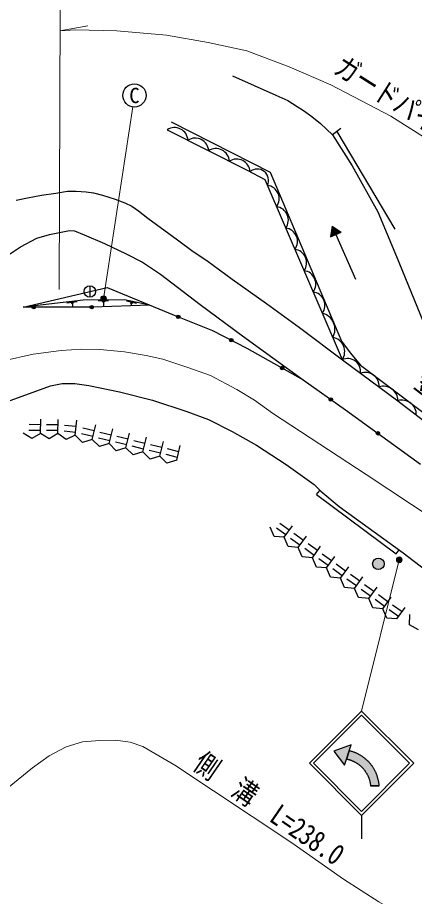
# Model space of a CAD drawing. Units: millimetres, scale not verified. Extents: x 40000 to 680000, y 20000 to 380000.
# Drawn here: x 395234 to 429444, y 265343 to 341073 of the extents above; entities that cross this region are included whole.
import ezdxf
from ezdxf.enums import TextEntityAlignment as Align

# ---------------------------------------------------------------- set-up
doc = ezdxf.new("R2010")
doc.units = ezdxf.units.MM
doc.header["$LTSCALE"] = 1000
doc.linetypes.add('CHAIN', pattern=[18.5, 12, -1.5, 3.5, -1.5])
for name, color, linetype, lineweight in [('M-BGD', 7, 'Continuous', 25), ('M-BMK', 2, 'CHAIN', 13), ('M-STR-HTXT', 7, 'Continuous', 13), ('M-STR-STRC', 7, 'Continuous', 25)]:
    doc.layers.add(name, color=color, linetype=linetype, lineweight=lineweight)
doc.layers.add('M-BMK-HTXT', color=7, linetype='Continuous')
doc.styles.add('ＭＳ ゴシック', font='')
doc.styles.get('ＭＳ ゴシック').set_extended_font_data('MS Gothic')

msp = doc.modelspace()

# ---------------------------------------------------------------- hatches: boundary and pattern name
at = {"layer": 'M-BGD'}
for points in [[(423133, 322570), (422353, 323101), (422218, 322168)], [(396776, 316113, -1), (396476, 316113, -1)], [(401776, 316113, -1), (401476, 316113, -1)], [(408948, 315347, -1), (409227, 315236, -0.41421), (409032, 315152, -0.41421)], [(413525, 313348, -1), (413791, 313209, -0.41421), (413589, 313145, -0.41421)], [(417908, 310944, -1), (418170, 310797, -0.41421), (417966, 310740, -0.41421)], [(422114, 308252, -1), (422359, 308079, -0.41421), (422150, 308043, -0.41421)], [(426175, 305336, -1), (426418, 305160, -0.41421), (426209, 305126, -0.41421)], [(425834, 294002, -1), (426834, 294002, -1)]]:
    msp.add_hatch(color=256, dxfattribs=at).paths.add_polyline_path(points)
at = {"layer": 'M-STR-HTXT'}
for points in [[(402851, 316998, -1), (402445, 316705, -1)], [(427924, 294217, -1), (428353, 294474, -0.41421), (428267, 294131, -0.41421)]]:
    msp.add_hatch(color=256, dxfattribs=at).paths.add_polyline_path(points)
at = {"layer": 'M-STR-STRC'}
for points in [[(423814, 277893), (423980, 278413), (422510, 277848), (423421, 276664), (423587, 277183), (423587, 277183)], [(423818, 277906), (423818, 277906), (423980, 278413), (422510, 277848), (423421, 276664), (423587, 277183), (423587, 277183)], [(425719, 276681), (425683, 276727), (425646, 276772), (425609, 276816), (425570, 276860), (425531, 276903), (425492, 276945), (425451, 276987), (425410, 277028), (425368, 277068), (425325, 277108), (425282, 277146), (425238, 277184), (425193, 277221), (425148, 277258), (425102, 277293), (425056, 277328), (425009, 277362), (424961, 277395), (424913, 277427), (424864, 277459), (424815, 277490), (424765, 277519), (424714, 277548), (424664, 277576), (424612, 277603), (424560, 277629), (424508, 277655), (424455, 277679), (424402, 277702), (424349, 277725), (424295, 277746), (424240, 277767), (424186, 277787), (424131, 277805), (424076, 277823), (424020, 277840), (423964, 277856), (423908, 277871), (423852, 277884), (423814, 277893), (423587, 277183), (423591, 277182), (423635, 277173), (423679, 277163), (423723, 277153), (423767, 277141), (423810, 277129), (423854, 277116), (423897, 277102), (423939, 277088), (423982, 277072), (424024, 277056), (424066, 277040), (424107, 277022), (424149, 277004), (424190, 276985), (424230, 276965), (424271, 276945), (424311, 276924), (424350, 276902), (424389, 276880), (424428, 276857), (424466, 276833), (424504, 276809), (424542, 276784), (424579, 276758), (424616, 276732), (424652, 276705), (424687, 276677), (424723, 276649), (424757, 276620), (424792, 276590), (424825, 276560), (424858, 276530), (424891, 276498), (424923, 276467), (424954, 276434), (424985, 276401), (425016, 276368), (425045, 276334), (425075, 276300), (425103, 276265), (425131, 276229), (425158, 276193), (425185, 276157), (425211, 276120), (425236, 276083), (425261, 276045), (425285, 276007), (425309, 275968), (425331, 275929), (425353, 275890), (425375, 275850), (425395, 275810), (425415, 275770), (425435, 275729), (425453, 275688), (425471, 275646), (425488, 275604), (425504, 275562), (425520, 275520), (425535, 275477), (425549, 275434), (425562, 275391), (425575, 275348), (425587, 275305), (425598, 275261), (425608, 275217), (425618, 275173), (425627, 275129), (425635, 275084), (425642, 275040), (425648, 274995), (425654, 274950), (425659, 274905), (425663, 274860), (426406, 274862), (426402, 274919), (426397, 274977), (426391, 275035), (426383, 275093), (426375, 275150), (426366, 275207), (426355, 275265), (426344, 275322), (426332, 275378), (426319, 275435), (426304, 275491), (426289, 275547), (426273, 275603), (426256, 275658), (426238, 275714), (426219, 275768), (426199, 275823), (426178, 275877), (426156, 275931), (426133, 275984), (426109, 276037), (426084, 276090), (426059, 276142), (426032, 276193), (426005, 276245), (425976, 276295), (425947, 276345), (425917, 276395), (425886, 276444), (425854, 276493), (425822, 276541), (425788, 276588), (425754, 276635)]]:
    msp.add_hatch(color=256, dxfattribs=at).paths.add_polyline_path(points)

# ---------------------------------------------------------------- linework, layer by layer
at = {"layer": 'M-BGD'}
for p, q in [((423109, 331522), (422382, 330977)), ((422746, 331250), (427748, 322846)), ((422353, 323101), (422218, 322168)), ((422353, 323101), (423133, 322570)), ((422218, 322168), (423133, 322570)), ((422675, 322369), (424368, 318525)), ((401465, 317968), (401465, 316968)), ((400385, 316583), (399491, 316476)), ((403081, 316656), (402181, 316652)), ((402736, 316565), (402526, 316564)), ((402631, 316564), (402633, 316148)), ((405500, 316445), (404619, 316628)), ((400053, 316452), (399845, 316428)), ((399949, 316440), (399988, 316113)), ((405144, 316427), (404939, 316470)), ((405042, 316448), (404998, 316241)), ((397224, 305993), (396224, 306004)), ((397217, 305243), (397229, 306464)), ((398724, 305978), (397724, 305988)), ((398717, 305228), (398729, 306449)), ((400209, 305079), (400339, 306382)), ((401666, 304721), (401975, 305980)), ((396462, 304801), (395717, 305259)), ((397219, 305493), (396219, 305504)), ((397217, 305243), (396462, 304801)), ((397962, 304786), (397217, 305243)), ((398719, 305478), (397719, 305488)), ((398717, 305228), (397962, 304786)), ((399418, 304706), (398717, 305228)), ((400234, 305328), (399239, 305427)), ((400284, 305826), (399289, 305925)), ((401725, 304964), (400754, 305203)), ((401845, 305450), (400874, 305688)), ((403301, 305092), (402330, 305330)), ((403122, 304363), (403432, 305622)), ((404579, 304005), (404888, 305264)), ((400209, 305079), (399418, 304706)), ((400830, 304463), (400209, 305079)), ((401666, 304721), (400830, 304463)), ((402287, 304105), (401666, 304721)), ((403182, 304606), (402211, 304845)), ((404639, 304248), (403668, 304487)), ((404758, 304734), (403787, 304972)), ((406215, 304376), (405244, 304614)), ((406036, 303648), (406345, 304906)), ((407492, 303290), (407802, 304548)), ((403122, 304363), (402287, 304105)), ((403743, 303747), (403122, 304363)), ((404579, 304005), (403743, 303747)), ((405200, 303389), (404579, 304005)), ((406095, 303890), (405124, 304129)), ((407552, 303532), (406581, 303771)), ((407671, 304018), (406700, 304257)), ((409128, 303660), (408157, 303899)), ((408949, 302932), (409258, 304190)), ((406036, 303648), (405200, 303389)), ((406657, 303032), (406036, 303648)), ((407492, 303290), (406657, 303032)), ((408113, 302674), (407492, 303290)), ((409009, 303174), (408038, 303413)), ((408949, 302932), (408113, 302674)), ((421007, 299988), (421295, 300323)), ((421007, 299988), (427863, 294878)), ((417345, 296364), (417001, 297169)), ((418363, 296492), (417553, 297078)), ((418656, 296897), (417846, 297483)), ((418216, 296289), (418930, 297274)), ((418216, 296289), (417345, 296364)), ((418560, 295485), (418216, 296289)), ((419578, 295612), (418768, 296198)), ((419871, 296017), (419061, 296603)), ((419431, 295409), (420145, 296395)), ((419431, 295409), (418560, 295485)), ((419775, 294605), (419431, 295409)), ((421086, 295137), (420276, 295724)), ((420646, 294530), (421360, 295515)), ((420646, 294530), (419775, 294605)), ((420793, 294732), (419983, 295319)), ((422301, 294258), (421491, 294844)), ((421861, 293650), (422575, 294636)), ((427863, 294878), (428123, 295196)), ((420990, 293726), (420646, 294530)), ((422008, 293853), (421198, 294439)), ((423516, 293378), (422706, 293965)), ((421861, 293650), (420990, 293726)), ((422205, 292846), (421861, 293650)), ((423223, 292973), (422413, 293560)), ((423076, 292771), (423790, 293756)), ((424731, 292499), (423921, 293085)), ((423076, 292771), (422205, 292846)), ((423420, 291966), (423076, 292771)), ((424438, 292094), (423628, 292680)), ((424292, 291891), (425005, 292877)), ((424292, 291891), (423420, 291966)), ((424635, 291087), (424292, 291891)), ((425653, 291214), (424843, 291800)), ((425946, 291619), (425136, 292205)), ((425507, 291012), (426220, 291997)), ((425507, 291012), (424635, 291087)), ((425850, 290207), (425507, 291012)), ((426868, 290334), (426058, 290921)), ((427161, 290739), (426351, 291326)), ((426722, 290132), (427435, 291117)), ((426722, 290132), (425850, 290207)), ((427065, 289328), (426722, 290132)), ((428376, 289860), (427566, 290446)), ((427937, 289252), (428650, 290238)), ((427937, 289252), (427065, 289328)), ((428083, 289455), (427273, 290041)), ((429021, 288752), (429035, 289627)), ((429786, 288329), (429021, 288752))]:
    msp.add_line(p, q, dxfattribs=at)
for points in [[(413751, 336052), (417500, 334399), (418526, 333926), (419348, 333416), (419875, 333065), (420589, 332555), (421349, 331955), (422382, 330977), (424082, 328295), (426286, 324331), (427889, 320494), (430441, 314304)], [(408480, 332080), (415374, 328579), (417002, 327746), (423151, 313190)], [(408141, 331411), (415033, 327911), (416552, 327133), (423222, 311596)], [(395114, 325330), (396100, 325541), (397294, 325774), (398532, 325946), (399533, 326105), (400288, 326125), (401142, 326066), (401777, 325960), (402565, 325761), (403657, 325424), (404481, 325119), (405090, 324821), (405653, 324424), (406454, 323782), (409031, 321907), (410375, 320902), (411560, 320154), (413747, 318543), (416702, 316449), (419524, 314376), (423351, 311499), (427906, 308147), (432656, 304500)], [(394293, 320517), (395490, 321323), (396886, 322078), (397986, 322384), (398835, 322565), (399711, 322732), (400129, 322704), (400964, 322356), (402731, 321605), (404601, 320713), (406007, 319989), (407565, 318974), (410980, 316341), (414626, 313657), (419850, 309852)], [(406623, 316304), (401715, 316113), (395706, 316113), (402954, 317819), (408737, 315431), (412034, 314122), (415003, 312579), (419850, 309852), (423510, 307265), (429959, 302597)], [(406623, 316304), (404456, 316754), (400898, 316735), (395706, 316113)], [(423151, 313190), (423891, 312175), (424807, 311107), (432987, 304939), (438903, 300565), (443000, 297381), (444592, 296248), (445844, 295501), (447052, 294926), (448555, 294242), (451451, 293104), (453847, 292248), (455421, 291765), (457380, 291237), (458931, 290901), (460770, 290609), (463132, 290303), (466175, 290011), (470890, 289951), (472814, 289757)], [(394051, 307867), (398084, 309343), (399084, 309553), (400173, 309553), (401385, 309365), (404020, 308820), (406862, 308098), (409835, 307120), (411684, 306427), (413746, 305414), (415833, 304236), (418393, 302566), (420793, 300842), (421365, 300251), (422965, 298954), (428477, 294938), (432004, 292263)]]:
    msp.add_lwpolyline(points, dxfattribs=at)
for centre, radius in [((401465, 317468), 500), ((396626, 316113), 150), ((401626, 316113), 150), ((409087, 315291), 150), ((413658, 313278), 150), ((418039, 310871), 150), ((422236, 308165), 150), ((426297, 305248), 150), ((426334, 294002), 500)]:
    msp.add_circle(centre, radius, dxfattribs=at)
for centre, radius, start, end in [((408766, 330433), 1160, 3.5636, 122.59322), ((410549, 329528), 1160, 3.5636, 122.59322), ((412332, 328622), 1160, 3.5636, 122.59322), ((414116, 327717), 1160, 3.5636, 122.59322), ((415901, 327045), 973, 333.82993, 130.18908), ((416628, 325465), 1160, 323.71678, 82.7464), ((417417, 323627), 1160, 323.71678, 82.7464), ((418206, 321789), 1160, 323.71678, 82.7464), ((418995, 319951), 1160, 323.71678, 82.7464), ((419783, 318113), 1160, 323.71678, 82.7464), ((420572, 316275), 1160, 323.71678, 82.7464), ((421190, 314223), 1402, 329.55285, 76.91033), ((422199, 312292), 1237, 325.7604, 80.70278), ((423682, 310566), 1128, 353.14781, 114.07199), ((425206, 309294), 1207, 357.74117, 109.57634), ((426784, 308067), 1237, 359.64773, 107.49806), ((428369, 306869), 1239, 358.68376, 106.26892)]:
    msp.add_arc(centre, radius, start, end, dxfattribs=at)
at = {"layer": 'M-BMK'}
msp.add_lwpolyline([(394029, 311504), (396577, 312075), (399004, 312387), (400784, 312493), (402329, 312463), (404463, 312276), (406334, 311946), (407752, 311635), (409824, 310955), (411873, 310233), (414146, 309027), (415665, 308118), (417206, 306996), (425296, 301688), (435700, 294791)], dxfattribs=at)
at = {"layer": 'M-STR-HTXT'}
for p, q in [((398892, 341863), (398815, 317646)), ((398886, 339929), (401302, 340365)), ((402648, 316851), (405158, 333373)), ((428138, 294346), (424886, 281315))]:
    msp.add_line(p, q, dxfattribs=at)
for points in [[(398886, 339929), (400231, 340009), (403798, 339940), (408060, 339566), (411674, 338929), (415002, 338198), (418638, 336816), (422238, 335285), (427419, 332590), (430539, 330609), (433672, 328623), (440692, 323929), (450802, 317296), (455444, 314531), (456170, 314063), (457045, 313566), (457079, 313550)], [(389837, 270992), (396521, 276435), (397956, 277465), (399424, 278236), (400824, 278663), (402314, 278792), (403665, 278802), (404927, 278643), (406023, 278252), (408779, 276645), (418792, 270006), (423338, 266816), (426364, 264865), (430347, 262602), (434478, 260614), (437882, 259279), (441290, 257980), (446435, 256374), (450523, 255367), (453056, 254874), (459459, 253914), (465876, 253041), (534498, 244889)]]:
    msp.add_lwpolyline(points, dxfattribs=at)
for centre in [(402648, 316851), (428138, 294346)]:
    msp.add_circle(centre, 250, dxfattribs=at)
at = {"layer": 'M-STR-STRC'}
for p, q in [((420386, 276815), (424886, 281315)), ((420740, 276815), (424886, 280962)), ((429387, 276815), (424886, 281315)), ((429033, 276815), (424886, 280962)), ((423980, 278413), (422510, 277848)), ((423421, 276664), (423980, 278413)), ((422510, 277848), (423421, 276664)), ((420386, 276815), (424886, 272314)), ((420740, 276815), (424886, 272668)), ((424886, 272668), (429033, 276815)), ((424887, 272315), (429387, 276815)), ((426406, 274862), (425663, 274860)), ((424886, 272314), (424886, 270315))]:
    msp.add_line(p, q, dxfattribs=at)
for points in [[(423980, 278413), (422510, 277848), (423421, 276664)], [(423980, 278413), (422510, 277848), (423421, 276664)], [(423814, 277893), (423980, 278413), (422510, 277848), (423421, 276664), (423587, 277183)], [(423814, 277893), (423587, 277183), (423587, 277183), (423591, 277182), (423635, 277173), (423679, 277163), (423723, 277153), (423767, 277141), (423810, 277129), (423854, 277116), (423897, 277102), (423939, 277088), (423982, 277072), (424024, 277056), (424066, 277040), (424107, 277022), (424149, 277004), (424190, 276985), (424230, 276965), (424271, 276945), (424311, 276924), (424350, 276902), (424389, 276880), (424428, 276857), (424466, 276833), (424504, 276809), (424542, 276784), (424579, 276758), (424616, 276732), (424652, 276705), (424687, 276677), (424723, 276649), (424757, 276620), (424792, 276590), (424825, 276560), (424858, 276530), (424891, 276498), (424923, 276467), (424954, 276434), (424985, 276401), (425016, 276368), (425045, 276334), (425075, 276300), (425103, 276265), (425131, 276229), (425158, 276193), (425185, 276157), (425211, 276120), (425236, 276083), (425261, 276045), (425285, 276007), (425309, 275968), (425331, 275929), (425353, 275890), (425375, 275850), (425395, 275810), (425415, 275770), (425435, 275729), (425453, 275688), (425471, 275646), (425488, 275604), (425504, 275562), (425520, 275520), (425535, 275477), (425549, 275434), (425562, 275391), (425575, 275348), (425587, 275305), (425598, 275261), (425608, 275217), (425618, 275173), (425627, 275129), (425635, 275084), (425642, 275040), (425648, 274995), (425654, 274950), (425659, 274905), (425663, 274860), (425663, 274860), (426406, 274862), (426406, 274862), (426402, 274919), (426397, 274977), (426391, 275035), (426383, 275093), (426375, 275150), (426366, 275207), (426355, 275265), (426344, 275322), (426332, 275378), (426319, 275435), (426304, 275491), (426289, 275547), (426273, 275603), (426256, 275658), (426238, 275714), (426219, 275768), (426199, 275823), (426178, 275877), (426156, 275931), (426133, 275984), (426109, 276037), (426084, 276090), (426059, 276142), (426032, 276193), (426005, 276245), (425976, 276295), (425947, 276345), (425917, 276395), (425886, 276444), (425854, 276493), (425822, 276541), (425788, 276588), (425754, 276635), (425719, 276681), (425683, 276727), (425646, 276772), (425609, 276816), (425570, 276860), (425531, 276903), (425492, 276945), (425451, 276987), (425410, 277028), (425368, 277068), (425325, 277108), (425282, 277146), (425238, 277184), (425193, 277221), (425148, 277258), (425102, 277293), (425056, 277328), (425009, 277362), (424961, 277395), (424913, 277427), (424864, 277459), (424815, 277490), (424765, 277519), (424714, 277548), (424664, 277576), (424612, 277603), (424560, 277629), (424508, 277655), (424455, 277679), (424402, 277702), (424349, 277725), (424295, 277746), (424240, 277767), (424186, 277787), (424131, 277805), (424076, 277823), (424020, 277840), (423964, 277856), (423908, 277871), (423852, 277884)]]:
    msp.add_lwpolyline(points, close=True, dxfattribs=at)
msp.add_circle((405308, 334362), 1000, dxfattribs=at)

# ---------------------------------------------------------------- texts
at = {"layer": 'M-BMK-HTXT', "style": 'ＭＳ ゴシック'}
msp.add_text('金峰川', height=1833, rotation=322.602, dxfattribs=at).set_placement((428938, 308858), align=Align.BOTTOM_LEFT)
at = {"layer": 'M-STR-HTXT', "style": 'ＭＳ ゴシック', "width": 0.8}
for s, rotation, p in [('ガードパイプ\u3000L=60.0', 327.624, (430511, 330566)), ('側\u3000溝\u3000L=238.0', 325.497, (416099, 271729))]:
    msp.add_text(s, height=1833, rotation=rotation, dxfattribs=at).set_placement(p, align=Align.BOTTOM_CENTER)
at = {"layer": 'M-STR-STRC', "style": 'ＭＳ ゴシック'}
msp.add_text('C', height=1320, dxfattribs=at).set_placement((405308, 334362), align=Align.MIDDLE_CENTER)

doc.saveas('drawing.dxf')
